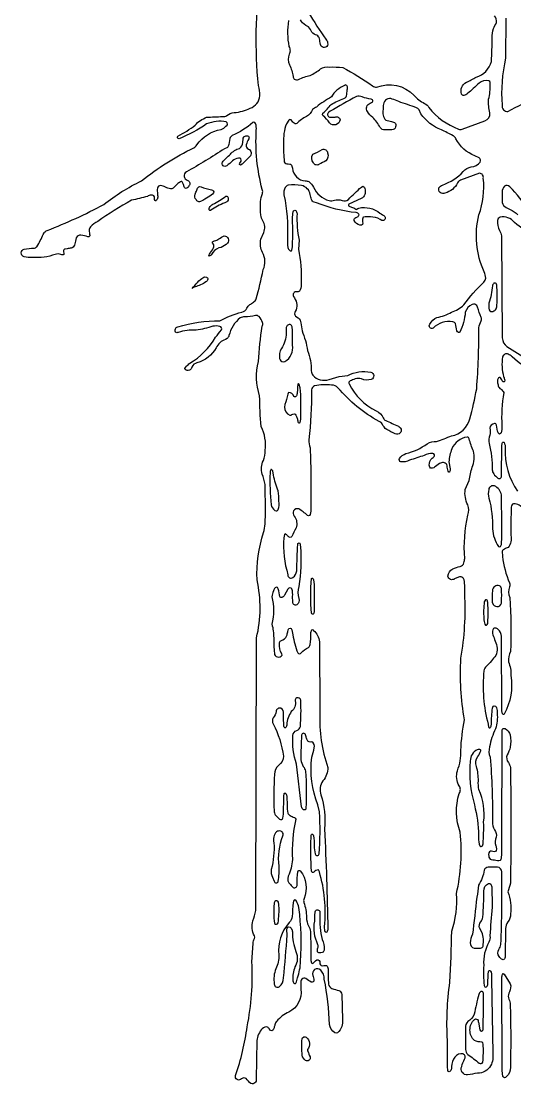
# Model space of a CAD drawing. Header units: metres. Extents: x 3.24 to 8.76, y 2.93 to 9.07.
# Drawn here: x 3.239 to 4.596, y 2.942 to 5.863 of the extents above; entities that cross this region are included whole.
import ezdxf

# ---------------------------------------------------------------- set-up
doc = ezdxf.new("R2010")
doc.units = ezdxf.units.M

msp = doc.modelspace()

# ---------------------------------------------------------------- linework, layer by layer
at = {"layer": 'Layer 1', "color": 0}
for points in [[(4.61969, 4.5231, 0.2124), (4.5923, 4.53667, 0.295), (4.5858, 4.52759, 0.0081), (4.58491, 4.44978, -0.2333), (4.57707, 4.41647), (4.57232, 4.41448, 0.0381), (4.56253, 4.40878, 0.1742), (4.56105, 4.40672), (4.56151, 4.39169, 0.0632), (4.58077, 4.31912, -0.1492), (4.58138, 4.30789, 0.2514), (4.5821, 4.27884, -0.0275), (4.58371, 4.13065, 0.1203), (4.57812, 4.10238, -0.1208), (4.58465, 4.06475, -0.1692), (4.56657, 3.95843, -0.5464), (4.56215, 3.95873), (4.56041, 3.96772), (4.55926, 4.16687, 0.1618), (4.55352, 4.18704, 0.2703), (4.54076, 4.19495, 0.3323), (4.53499, 4.18981, 0.13), (4.53541, 4.17657, -0.0138), (4.5416, 4.15874, -0.2182), (4.54366, 4.11966, -0.0287), (4.51787, 4.08981, 0.1409), (4.5106, 4.07765, 0.0909), (4.52255, 3.9303, 0.122), (4.52445, 3.92144, 0.5625), (4.52837, 3.92144, 0.1317), (4.53121, 3.92983, -0.0261), (4.53445, 3.97489), (4.53627, 3.97972, -0.5541), (4.54572, 3.97516, -0.0759), (4.54723, 3.9607, -0.0992), (4.5429, 3.91787, 0.075), (4.52639, 3.86846, 0.176), (4.52777, 3.83997, -0.0242), (4.53404, 3.66228, 0.1703), (4.54, 3.64015, -0.2484), (4.54461, 3.6196, 0.2299), (4.54313, 3.59655, -0.0682), (4.54567, 3.58719), (4.54479, 3.58318, -0.3353), (4.53908, 3.57984), (4.53495, 3.58103, 0.41), (4.52393, 3.57658, 0.0659), (4.52401, 3.56782, 0.3456), (4.53105, 3.55836, -0.0303), (4.54803, 3.55604, 0.1734), (4.55599, 3.5564, 0.1806), (4.55934, 3.56432, 0.0181), (4.55994, 3.59632), (4.56101, 3.91425, -0.5101), (4.56906, 3.91846, -0.1758), (4.58334, 3.90097, -0.0737), (4.58334, 3.86764, -0.0655), (4.57455, 3.84609, 0.2745), (4.57788, 3.82521, -0.0913), (4.58338, 3.81118, -0.01), (4.58345, 3.49352, -0.024), (4.57694, 3.46952, -0.1078), (4.58391, 3.40898, -0.1675), (4.57678, 3.38715, 0.1437), (4.56984, 3.36888), (4.5696, 3.29229, -0.1668), (4.56587, 3.2838, -0.3515), (4.56176, 3.28322, -0.1025), (4.55231, 3.2919, -0.3354), (4.55217, 3.31107, 0.0481), (4.55735, 3.32483, 0.0147), (4.55965, 3.52474, 0.3702), (4.54791, 3.53758, 0.032), (4.52203, 3.53732, 0.2872), (4.51172, 3.52957, -0.0985), (4.49609, 3.48811, -0.0388), (4.49102, 3.45544, -0.0102), (4.47903, 3.35287, 0.1072), (4.47324, 3.32963, 0.3724), (4.48385, 3.31449), (4.48993, 3.31448), (4.50166, 3.31487, 0.3032), (4.50829, 3.32059, 0.1292), (4.50524, 3.35887), (4.49893, 3.37049, -0.2719), (4.50217, 3.38702, 0.0757), (4.50796, 3.40018, 0.0222), (4.51022, 3.47157, -0.3149), (4.52379, 3.49261, -0.3139), (4.52985, 3.49063, -0.135), (4.53252, 3.48089, -0.0085), (4.53302, 3.42732, 0.01), (4.52744, 3.34907, -0.1627), (4.52444, 3.33145, 0.1467), (4.51016, 3.26795, 0.0311), (4.51123, 3.21219, 0.2691), (4.51358, 3.2084, 0.2689), (4.51803, 3.20856, 0.1512), (4.5217, 3.21722), (4.52275, 3.24331, -0.1193), (4.52446, 3.2524, -0.4479), (4.52699, 3.25313, -0.1833), (4.53032, 3.24873, -0.059), (4.53193, 3.22926), (4.53493, 3.02627, -0.1573), (4.52925, 2.99149, -0.2789), (4.49291, 2.9713, -0.0099), (4.46601, 2.96635, -0.5626), (4.44968, 2.98959, -0.0285), (4.45717, 3.00954, 0.4402), (4.45402, 3.02417, 0.3073), (4.43111, 3.01542, 0.1896), (4.42179, 2.98904), (4.42137, 2.98292, -0.1822), (4.41723, 2.97571, -0.5369), (4.41114, 2.97867, -0.0093), (4.41056, 3.06169, -0.0498), (4.41704, 3.22101, 0.0108), (4.42224, 3.36158, 0.1031), (4.43527, 3.46479, 0.0798), (4.44576, 3.63346, -0.1669), (4.44287, 3.74045, 0.1264), (4.44616, 3.75075, 0.1228), (4.44276, 3.76101, -0.1954), (4.43775, 3.80253, 0.1107), (4.4473, 3.8586, -0.0368), (4.45734, 3.94297, -0.0583), (4.4477, 4.11169, 0.0545), (4.45815, 4.28957, 0.0629), (4.45634, 4.32713, 0.4663), (4.44084, 4.33475), (4.4301, 4.33032, -0.576), (4.41199, 4.3373, -0.2681), (4.42503, 4.35816, -0.0429), (4.44538, 4.36424, 0.3085), (4.4559, 4.37462, 0.0618), (4.458, 4.38608, -0.0744), (4.46654, 4.50521, 0.1767), (4.46654, 4.53375, -0.1571), (4.45942, 4.57565), (4.4705, 4.60019, -0.0319), (4.47844, 4.63692, 0.1672), (4.48171, 4.68121, -0.0517), (4.47053, 4.71516, 0.3444), (4.46449, 4.71998, 0.2451), (4.42212, 4.68777, 0.0615), (4.41436, 4.65164), (4.41808, 4.63298, -0.1463), (4.41626, 4.62417, -0.5197), (4.41412, 4.62392, -0.1411), (4.41138, 4.62964, 0.0165), (4.40863, 4.64456, 0.4302), (4.38901, 4.64688), (4.37775, 4.63867, -0.1478), (4.36675, 4.63404, -0.3306), (4.36175, 4.63698, -0.2259), (4.3644, 4.65812, -0.0835), (4.36881, 4.66181, 0.0969), (4.37379, 4.66622, 0.5764), (4.37035, 4.67477, 0.1156), (4.3467, 4.66947, 0.0107), (4.30623, 4.65614, -0.16), (4.28244, 4.65201, -0.5143), (4.27873, 4.66067, -0.1782), (4.2965, 4.67438, 0.0931), (4.35482, 4.70158, -0.1663), (4.38082, 4.70739, -0.0091), (4.42177, 4.72307, 0.2927), (4.4717, 4.77022, 0.028), (4.49083, 4.85275, 0.0211), (4.49674, 5.02065, -0.056), (4.50343, 5.03992, 0.2037), (4.50339, 5.04901, -0.0378), (4.49347, 5.07678), (4.49134, 5.08148, 0.3502), (4.4782, 5.08463, 0.2029), (4.45944, 5.06349, -0.0946), (4.44462, 5.00833, -0.3637), (4.44097, 5.00739, -0.1972), (4.43669, 5.01213, 0.0189), (4.43235, 5.03192, 0.2174), (4.42569, 5.03687, 0.2502), (4.37102, 5.0194, -0.3533), (4.36216, 5.02123, -0.3533), (4.36208, 5.03027, -0.2081), (4.38157, 5.04847, 0.072), (4.42192, 5.06342, 0.1088), (4.45528, 5.0831, -0.0474), (4.51077, 5.14605, 0.1616), (4.51594, 5.15693, 0.0352), (4.51179, 5.17413, -0.1718), (4.49706, 5.33078, 0.1134), (4.50909, 5.4315, 0.4359), (4.49903, 5.44553), (4.44615, 5.42599, 0.1851), (4.43822, 5.41902, -0.2309), (4.40367, 5.39097, -0.3172), (4.39038, 5.39237, -0.3172), (4.38724, 5.40535, -0.1401), (4.39711, 5.41295, 0.1154), (4.45403, 5.45005, -0.1505), (4.47587, 5.46262, 0.1916), (4.5006, 5.47592, 0.4179), (4.4973, 5.4877), (4.4861, 5.49362, -0.1968), (4.4338, 5.54027, 0.1364), (4.4259, 5.54852, 0.0119), (4.3938, 5.56483, -0.1585), (4.33748, 5.60909), (4.33286, 5.61953, 0.1708), (4.32507, 5.62529, 0.0164), (4.27647, 5.64222, 0.0608), (4.2589, 5.64934, 0.4799), (4.23429, 5.63533, 0.0401), (4.23369, 5.62038, 0.278), (4.24096, 5.59142, 0.0358), (4.2571, 5.58791), (4.26525, 5.5852, -0.2886), (4.2681, 5.57248, -0.2887), (4.25786, 5.56441), (4.23798, 5.56433, -0.2689), (4.22558, 5.57106, 0.0816), (4.20513, 5.59858, -0.0708), (4.19055, 5.61509, -0.4882), (4.19804, 5.63797, 0.1159), (4.20413, 5.64194, 0.4319), (4.20419, 5.64688), (4.20089, 5.64855, -0.0298), (4.17583, 5.655, 0.2433), (4.16015, 5.65641, 0.0074), (4.0884, 5.61579), (4.08415, 5.61335, 0.2882), (4.08107, 5.60584, 0.2883), (4.08651, 5.59982), (4.09111, 5.59984), (4.10171, 5.59989, -0.4355), (4.11537, 5.59254, -0.298), (4.10373, 5.5787, -0.2981), (4.08639, 5.58383, 0.0773), (4.06813, 5.60366, -0.3536), (4.06812, 5.61038, 0.0562), (4.09084, 5.6345, -0.0308), (4.12576, 5.65103, 0.2977), (4.1341, 5.66208), (4.13514, 5.67467, 0.0743), (4.1349, 5.68515, 0.4695), (4.12699, 5.68698, 0.1536), (4.09146, 5.6552, 0.0383), (4.0501, 5.62738, 0.0684), (4.03954, 5.62038, -0.1536), (4.02324, 5.60129, 0.0774), (3.99599, 5.58213, -0.2891), (3.99161, 5.58163, -0.1148), (3.9835, 5.58812), (3.98095, 5.59177, 0.3643), (3.974, 5.59134), (3.96797, 5.58123, 0.1117), (3.96004, 5.52733, 0.0297), (3.96176, 5.47648, 0.2974), (3.97236, 5.47079), (3.97689, 5.47052, -0.294), (3.98304, 5.46522), (3.98459, 5.45904, 0.375), (4.01967, 5.42438, -0.0913), (4.02942, 5.4224, -0.101), (4.04208, 5.40691, 0.2133), (4.08517, 5.37009, 0.1614), (4.09953, 5.37124, -0.1483), (4.121, 5.37068, 0.2468), (4.13823, 5.37298, -0.0236), (4.17375, 5.40738), (4.17813, 5.40945, -0.3456), (4.18389, 5.40017, -0.095), (4.1832, 5.38674, -0.2495), (4.17325, 5.37585), (4.13921, 5.36031, 0.5605), (4.14026, 5.35465), (4.14634, 5.35217, -0.1175), (4.15861, 5.34634, 0.3567), (4.16143, 5.3463, -0.1392), (4.16675, 5.34945, -0.2384), (4.2249, 5.33525, -0.0709), (4.23839, 5.32612, -0.3273), (4.23816, 5.31798, -0.3273), (4.23033, 5.31574), (4.22542, 5.31809, 0.1622), (4.19851, 5.3251, 0.0996), (4.17988, 5.32436, 0.2637), (4.17743, 5.3216, 0.0964), (4.17725, 5.3121), (4.17821, 5.30778, -0.3251), (4.17392, 5.30228), (4.16999, 5.30235, -0.2575), (4.15388, 5.31572, -0.3196), (4.15629, 5.32226, -0.069), (4.16109, 5.32488, 0.179), (4.16729, 5.32965, 0.2964), (4.16719, 5.33237, 0.1669), (4.15983, 5.3371, -0.071), (4.05012, 5.36422), (4.04378, 5.36592, -0.2225), (4.03695, 5.37339, -0.0384), (4.03342, 5.38661, 0.31), (4.00905, 5.41161, 0.0626), (3.9726, 5.41244, 0.175), (3.96415, 5.40619, 0.1575), (3.9611, 5.38563, -0.0594), (3.97075, 5.2654, 0.06), (3.97193, 5.24127, 0.1872), (3.97684, 5.23274, 0.4633), (3.98243, 5.23355), (3.98437, 5.24272, 0.0157), (3.98495, 5.30207, -0.0613), (3.98653, 5.33932, -0.5748), (3.99358, 5.34296, -0.146), (3.99689, 5.33426, 0.0564), (4.00241, 5.26106), (4.0011, 5.23623, -0.0638), (4.00801, 5.14413, -0.1101), (4.00572, 5.12478, -0.2646), (3.99999, 5.11959), (3.99622, 5.11968, 0.291), (3.98771, 5.11594, 0.291), (3.98749, 5.10665), (3.98956, 5.10257, -0.2896), (3.99204, 5.0653, 0.3483), (3.99305, 5.05277), (4.00043, 5.0475, -0.1729), (4.00743, 5.03402, 0.0208), (4.01072, 5.01227, -0.0619), (4.02565, 4.95778, -0.0993), (4.03588, 4.9017, 0.1194), (4.03997, 4.89001, 0.2992), (4.08517, 4.87826), (4.11301, 4.88696), (4.13618, 4.8893, -0.1663), (4.19974, 4.8986, -0.3212), (4.20766, 4.88899, -0.3211), (4.20112, 4.8784, -0.1709), (4.17439, 4.87984, 0.1573), (4.1565, 4.87983, 0.0269), (4.14294, 4.87445, 0.4363), (4.14011, 4.86613, 0.16), (4.21409, 4.79188, -0.1965), (4.2342, 4.77258, 0.1276), (4.24064, 4.76522, -0.0181), (4.27557, 4.74964, -0.5317), (4.2805, 4.73127, -0.2908), (4.26679, 4.72907, -0.0082), (4.24351, 4.74069, -0.145), (4.23097, 4.75666, 0.1402), (4.22251, 4.76302, -0.0948), (4.10952, 4.85576, 0.1929), (4.09199, 4.86289, 0.063), (4.04518, 4.86115, 0.2783), (4.03654, 4.84958, -0.0283), (4.02978, 4.7123, 0.1375), (4.03308, 4.69022, -0.0113), (4.03493, 4.52542, -0.1118), (4.03305, 4.50709, -0.306), (4.02855, 4.50348), (4.02555, 4.50445, 0.0513), (4.00155, 4.52242, 0.3514), (3.98756, 4.51733, 0.3514), (3.98948, 4.50257, -0.2515), (3.99421, 4.47027, 0.0088), (3.98286, 4.4464, -0.4486), (3.97333, 4.4463, -0.0376), (3.96701, 4.45248, 0.4954), (3.96255, 4.4524), (3.96053, 4.44322, 0.0866), (3.97178, 4.34125, 0.2865), (3.97641, 4.33325, 0.2864), (3.98563, 4.33388, 0.1788), (3.99645, 4.35205, -0.0099), (3.99891, 4.42495, -0.2908), (4.00094, 4.42839, -0.2905), (4.0049, 4.42802), (4.00682, 4.41839, -0.048), (4.0021, 4.30898, 0.173), (4.00217, 4.27619, -0.3337), (3.99614, 4.25847, -0.2923), (3.98803, 4.25947, -0.2922), (3.98553, 4.26724), (3.98486, 4.2815, 0.0766), (3.98301, 4.30254, 0.2889), (3.97723, 4.30571, 0.289), (3.97188, 4.30186), (3.9625, 4.28538, -0.1031), (3.95658, 4.27913, -0.4978), (3.94943, 4.28202), (3.94841, 4.28663), (3.94648, 4.29715), (3.94552, 4.30285, 0.3411), (3.94011, 4.30734, 0.2989), (3.93226, 4.29694, 0.0772), (3.92789, 4.28079, -0.1135), (3.92788, 4.20592, -0.0594), (3.93278, 4.16777, 0.0314), (3.93464, 4.12626, 0.3302), (3.94332, 4.11552, 0.3302), (3.95612, 4.1207), (3.95518, 4.12383, -0.1606), (3.94838, 4.15263, -0.2031), (3.95226, 4.16016, 0.2095), (3.96894, 4.17407, -0.0195), (3.97136, 4.18441), (3.97241, 4.18992, -0.3729), (3.97763, 4.19463, -0.373), (3.98304, 4.19012), (3.9852, 4.17621, 0.0374), (3.99879, 4.12657, 0.5729), (4.00831, 4.12715, -0.1244), (4.02828, 4.14124, 0.1984), (4.03311, 4.1496, 0.0266), (4.0353, 4.18079, -0.1344), (4.03718, 4.18971, -0.3288), (4.0391, 4.19057, -0.1555), (4.04266, 4.18855, -0.1723), (4.05903, 4.15745), (4.06004, 3.96169, 0.1002), (4.08171, 3.81161, -0.1817), (4.06807, 3.77464, 0.2325), (4.06226, 3.73643, -0.1008), (4.0725, 3.64294, -0.0079), (4.0815, 3.36733, -0.1376), (4.07859, 3.35895, -0.4026), (4.076, 3.35847, -0.2013), (4.07337, 3.36241), (4.0725, 3.37361, 0.0978), (4.05838, 3.52509), (4.05615, 3.52997, 0.2027), (4.04284, 3.52351, -0.5506), (4.03643, 3.52659, -0.0199), (4.03536, 3.61822, -0.1148), (4.03699, 3.6274, -0.4559), (4.03942, 3.6281, -0.1828), (4.04263, 3.62373, -0.0439), (4.04446, 3.59612, 0.0973), (4.04682, 3.57422, 0.3687), (4.05223, 3.5693, 0.3687), (4.05795, 3.57386, 0.0322), (4.05888, 3.68992), (4.05399, 3.70873, -0.1258), (4.03745, 3.83976, 0.0199), (4.04427, 3.86542, 0.3901), (4.03749, 3.88182, -0.3448), (4.02455, 3.88737, 0.036), (4.02165, 3.89608), (4.02065, 3.90103, 0.3788), (4.01476, 3.9055, 0.3788), (4.0096, 3.90019, 0.0208), (4.00768, 3.83255, 0.1063), (4.01417, 3.81415, -0.0942), (4.02029, 3.80122, -0.0306), (4.0215, 3.69973, -0.5344), (4.01431, 3.69517, -0.1909), (4.0094, 3.70373), (3.99588, 3.82096, -0.1024), (3.98556, 3.89972, -0.2911), (3.99619, 3.9133, 0.2672), (4.00615, 3.92462, 0.0355), (4.00706, 3.99364, 0.4733), (3.99983, 4.00341, 0.4732), (3.99166, 3.99441, -0.311), (3.98116, 3.96528, 0.1448), (3.96885, 3.92986, -0.1214), (3.96594, 3.92122, -0.4222), (3.96346, 3.92076, -0.1951), (3.96089, 3.92477, -0.0143), (3.9597, 3.9591, 0.3301), (3.95264, 3.97429, 0.5164), (3.93942, 3.9654, -0.1931), (3.9312, 3.94805, 0.241), (3.93125, 3.93156, -0.0855), (3.95973, 3.84243, -0.2337), (3.9459, 3.81719, 0.1873), (3.9348, 3.79319, 0.0219), (3.93373, 3.69236, 0.1201), (3.93721, 3.68094, 0.0245), (3.94917, 3.6695, 0.4641), (3.95812, 3.67218), (3.95978, 3.68302), (3.96027, 3.73072, -0.1191), (3.96195, 3.7399, -0.2696), (3.96392, 3.74106, -0.2702), (3.96591, 3.7399, -0.1274), (3.96883, 3.73114), (3.96965, 3.7086, 0.0908), (3.97185, 3.68641, 0.2263), (3.97795, 3.67933, 0.0355), (3.98959, 3.67433, -0.2909), (3.99345, 3.66976, 0.0713), (3.98439, 3.5585, -0.0773), (3.97288, 3.51243, 0.3208), (3.97866, 3.48941, 0.0218), (3.98665, 3.48188, 0.3068), (3.99428, 3.48214, 0.3068), (3.99688, 3.48932, -0.0178), (3.99886, 3.52502, -0.2736), (4.00161, 3.52847, -0.2737), (4.00596, 3.52773, -0.2708), (4.01629, 3.45113, 0.2022), (4.01602, 3.44045, -0.0649), (4.02321, 3.39979, 0.1335), (4.02873, 3.37578, -0.0789), (4.03382, 3.36089, -0.0053), (4.0353, 3.28329, 0.1213), (4.0371, 3.27411, 0.4952), (4.0416, 3.27402, -0.0378), (4.04813, 3.28021), (4.05168, 3.28279, -0.5008), (4.05957, 3.27468, 0.3907), (4.06658, 3.26614), (4.07023, 3.26698, -0.2332), (4.07986, 3.26559, -0.1419), (4.08234, 3.25589, 0.0275), (4.08356, 3.21624, 0.2497), (4.093, 3.20352, -0.0308), (4.11212, 3.19813, -0.2751), (4.1199, 3.18722), (4.12171, 3.11912, -0.2595), (4.10827, 3.08238, -0.2673), (4.10096, 3.08194, -0.1979), (4.08582, 3.10487, 0.0444), (4.07182, 3.22937, 0.2028), (4.06198, 3.25446, 0.3505), (4.04541, 3.25577, 0.3505), (4.04048, 3.23989, -0.0354), (4.04358, 3.22642, -0.4987), (4.03621, 3.22145, -0.0362), (4.02119, 3.23125, 0.2943), (4.01046, 3.22936, 0.2943), (4.00774, 3.21881), (4.00767, 3.20168, -0.3206), (3.97459, 3.13918, 0.1117), (3.94095, 3.11416, 0.1498), (3.936, 3.10435, -0.0297), (3.93369, 3.09605, -0.1191), (3.92997, 3.08901, -0.5616), (3.92107, 3.09231, 0.1563), (3.91583, 3.09751, 0.3229), (3.90153, 3.09345, 0.1563), (3.88624, 3.06061), (3.88502, 2.95479, -0.5455), (3.87033, 2.94259, -0.0813), (3.85728, 2.95642, 0.3285), (3.84449, 2.9557, -0.3607), (3.83247, 2.95345, -0.3606), (3.82803, 2.96484, 0.0499), (3.85983, 3.09896, 0.0649), (3.8727, 3.27729), (3.8767, 3.32792, -0.185), (3.88004, 3.34113, 0.1762), (3.8797, 3.34849, -0.1833), (3.87533, 3.39001, 0.0425), (3.88325, 3.41805), (3.88547, 4.16802), (3.88547, 4.16802, 0.1152), (3.88707, 4.32707, -0.0877), (3.90482, 4.45754, 0.0655), (3.90983, 4.50542, 0.0125), (3.90891, 4.58998, 0.0637), (3.90134, 4.61831, -0.193), (3.90435, 4.65522, 0.1007), (3.90931, 4.68347, 0.1522), (3.89827, 4.74886, -0.0196), (3.89409, 4.83357, -0.1432), (3.89089, 4.92773, -0.0233), (3.90114, 5.02455, 0.1429), (3.90242, 5.03539, 0.0648), (3.8926, 5.05119, 0.2567), (3.88293, 5.05387, -0.0332), (3.8532, 5.05029, 0.1315), (3.84081, 5.04779, 0.1675), (3.80985, 4.99889, -0.1656), (3.80494, 4.99122), (3.80013, 4.98854, 0.1931), (3.77438, 4.96554, -0.2145), (3.72188, 4.92422, 0.2498), (3.70784, 4.91248, -0.2692), (3.70085, 4.90373, -0.2691), (3.6898, 4.90544, -0.352), (3.6899, 4.91116), (3.6931, 4.91467, -0.0196), (3.70191, 4.92306, 0.1307), (3.77271, 4.99459, 0.0099), (3.78918, 5.01466, 0.4714), (3.78452, 5.02424, 0.0932), (3.76536, 5.02476, -0.0536), (3.71937, 5.01398, 0.0895), (3.67014, 5.00769, -0.3219), (3.66279, 5.00867, -0.4484), (3.66882, 5.02324, -0.0741), (3.78489, 5.03977, -0.0549), (3.84474, 5.06348, 0.2645), (3.8591, 5.0748, -0.1139), (3.86696, 5.08412, 0.0283), (3.87688, 5.09065, 0.1739), (3.8846, 5.09974, 0.0127), (3.90412, 5.18026, 0.2267), (3.90231, 5.22732, -0.1881), (3.89768, 5.26404), (3.90554, 5.28217, 0.2414), (3.90251, 5.31483, -0.0731), (3.89696, 5.33012, -0.0178), (3.89653, 5.36721, -0.057), (3.9018, 5.38931, 0.1725), (3.90133, 5.40098, -0.0811), (3.885, 5.56359, 0.1049), (3.88298, 5.58191, 0.3092), (3.87855, 5.58551), (3.87555, 5.58452, -0.0612), (3.81897, 5.54876, 0.1877), (3.81216, 5.54075), (3.80914, 5.52411, -0.149), (3.80574, 5.51642), (3.79785, 5.5127, -0.0165), (3.69272, 5.44893, 0.3027), (3.68631, 5.43675, 0.3027), (3.69509, 5.42614, -0.5005), (3.7013, 5.41271, -0.1116), (3.69414, 5.40428, -0.5409), (3.68647, 5.40821), (3.68466, 5.41472, 0.0991), (3.6813, 5.42156, 0.2988), (3.67872, 5.42245, 0.1509), (3.66962, 5.4168), (3.65663, 5.40439, -0.2333), (3.64872, 5.40218, -0.0467), (3.63537, 5.40676, 0.0973), (3.62143, 5.41143, 0.3399), (3.613, 5.40447, 0.0387), (3.61328, 5.38818, -0.0567), (3.61363, 5.37702, -0.1794), (3.60878, 5.36966, -0.4492), (3.6065, 5.37024, -0.1356), (3.60516, 5.3767, 0.5667), (3.59607, 5.38528, 0.0831), (3.58543, 5.38164, -0.0188), (3.54164, 5.37118, 0.0234), (3.44895, 5.31294, 0.1121), (3.42891, 5.29757, 0.202), (3.42551, 5.28818, 0.0392), (3.4271, 5.27489, -0.564), (3.4221, 5.27042, 0.0654), (3.40292, 5.2749, 0.3207), (3.38989, 5.26817), (3.38834, 5.26277, -0.0374), (3.38499, 5.24738, -0.2633), (3.37571, 5.23971, 0.0192), (3.36535, 5.2378), (3.35982, 5.23699, 0.3812), (3.35505, 5.23072), (3.35594, 5.22403, -0.3763), (3.3539, 5.22087, -0.1923), (3.34723, 5.22155, 0.2165), (3.33237, 5.2222, -0.1042), (3.26999, 5.2136, -0.0967), (3.24638, 5.21567, -0.3353), (3.23871, 5.22655, -0.3352), (3.24707, 5.23691, -0.0214), (3.27302, 5.2393, 0.1618), (3.28174, 5.24333), (3.28457, 5.24757, 0.0143), (3.30129, 5.28154, -0.1501), (3.30994, 5.28794, 0.0317), (3.46559, 5.35946, -0.0539), (3.5693, 5.42442, -0.0583), (3.71344, 5.51525, 0.1353), (3.72138, 5.52358, -0.1904), (3.78808, 5.56589, 0.1495), (3.80155, 5.57493, 0.2885), (3.80559, 5.58064, 0.2886), (3.80219, 5.58675, 0.1388), (3.7484, 5.58099, -0.0503), (3.67288, 5.54012, -0.3214), (3.66852, 5.54257, -0.3211), (3.66943, 5.54747, 0.0465), (3.71685, 5.57758, -0.1258), (3.7484, 5.59913, -0.0171), (3.79207, 5.601, 0.1435), (3.80379, 5.60387, -0.1188), (3.82419, 5.61212, 0.0972), (3.8681, 5.62431, 0.3175), (3.8944, 5.65835, 0.086), (3.89085, 5.68628, -0.06), (3.89711, 5.98575, -0.11)], [(3.97391, 5.86493, 0.0918), (3.97469, 5.7938, -0.0893), (3.97764, 5.78138, -0.0875), (3.97561, 5.77295, 0.2187), (3.97628, 5.74319, -0.069), (3.98592, 5.71148, 0.1626), (3.98941, 5.70414, 0.2699), (4.00106, 5.70336, -0.0548), (4.03299, 5.71433, 0.0667), (4.06168, 5.73253, -0.1563), (4.08561, 5.73729, -0.0488), (4.12272, 5.73572, -0.0437), (4.20401, 5.6857, 0.1046), (4.21584, 5.68181, -0.3072), (4.31867, 5.65944, 0.084), (4.34745, 5.6375, -0.1916), (4.3596, 5.62594, 0.1368), (4.44077, 5.56667, 0.1754), (4.45109, 5.56621), (4.51359, 5.58976, 0.3481), (4.527, 5.61099, -0.0807), (4.52374, 5.64863, 0.0674), (4.52778, 5.68997), (4.52818, 5.69459, 0.3182), (4.52413, 5.6995, 0.2275), (4.49745, 5.69264, 0.0074), (4.46586, 5.66425, -0.1353), (4.45529, 5.65925, -0.3701), (4.44915, 5.66317, -0.3569), (4.46244, 5.6954, 0.008), (4.48952, 5.70909, 0.2544), (4.53117, 5.75249, 0.0145), (4.53366, 5.81764, -0.1097), (4.53695, 5.84317, 0.02), (4.54502, 5.85966, 0.1973), (4.53984, 5.87852)], [(4.02813, 5.88749, 0.0183), (4.0765, 5.81368, -0.1203), (4.08109, 5.80379, -0.3655), (4.07606, 5.79197, -0.3655), (4.06357, 5.79495), (4.06173, 5.79957, -0.0248), (4.05877, 5.81507, 0.243), (4.0512, 5.82473, -0.1414), (4.03752, 5.83307, 0.0419), (4.03403, 5.84062, 0.1919), (4.02088, 5.85198, -0.1613), (4.00605, 5.86745, 0.0885)], [(4.57128, 5.87165), (4.57017, 5.76169, 0.0742), (4.56073, 5.63243, 0.5211), (4.57695, 5.61552, -0.0122), (4.65667, 5.65586, -0.1911), (4.72275, 5.67493, 0.0285), (4.85198, 5.62384, 0.0236), (5.00368, 5.55211, -0.1618), (5.05463, 5.53097, 0.1092), (5.11366, 5.47468, -0.0735), (5.22285, 5.42101, 0.4153), (5.23377, 5.42492, 0.0398), (5.24162, 5.44445, 0.0331), (5.24493, 5.58722, 0.1813), (5.24001, 5.59635), (5.20577, 5.61961, -0.1573), (5.17198, 5.64923, 0.073), (5.14147, 5.70041, -0.1397), (5.13513, 5.71131, 0.0856), (5.12277, 5.74279, -0.1155), (5.11104, 5.77094), (5.10888, 5.82473, 0.1647), (5.10029, 5.84021, -0.1811), (5.08563, 5.86705, -0.01)], [(4.63207, 5.34243, 0.074), (4.58172, 5.40816, 0.3413), (4.5677, 5.40977, 0.2347), (4.5609, 5.39372), (4.56059, 5.36992, 0.2508), (4.56853, 5.35344, 0.0257), (4.58258, 5.34541, -0.0937), (4.60405, 5.3308, 0.1485)], [(4.65168, 5.27407, -0.0764), (4.59442, 5.30997, 0.2923), (4.55504, 5.32431, 0.2948), (4.54843, 5.31511, 0.1302), (4.55373, 5.28799, -0.0838), (4.55882, 5.27337), (4.56109, 4.99243, 0.2107), (4.57367, 4.96898, 0.0288), (4.63305, 4.93373, 0.2206)], [(4.65546, 4.89687, -0.1019), (4.58817, 4.94096, 0.1055), (4.5776, 4.94781, 0.4625), (4.56211, 4.94056, 0.1049), (4.5649, 4.88582, -0.0891), (4.56795, 4.87632), (4.56721, 4.87322, -0.5243), (4.56296, 4.87254, -0.1087), (4.55956, 4.87763, 0.1006), (4.55649, 4.8824, 0.4519), (4.5512, 4.88254, 0.1719), (4.54823, 4.87486, 0.0588), (4.5495, 4.86352, 0.1747), (4.5542, 4.85379), (4.5578, 4.85128, -0.1773), (4.56517, 4.84214, 0.0513), (4.55993, 4.75042, -0.1104), (4.55805, 4.73207, -0.2973), (4.55372, 4.7284, -0.3594), (4.54843, 4.73664), (4.54558, 4.75287, 0.3646), (4.53954, 4.75739, 0.3321), (4.52684, 4.74446, -0.0835), (4.52713, 4.72532, 0.1149), (4.52473, 4.70205, -0.0689), (4.5336, 4.62989, 0.157), (4.53759, 4.61874, 0.0444), (4.54916, 4.60687, 0.3077), (4.55677, 4.60714, 0.308), (4.55931, 4.61432), (4.56041, 4.69621, -0.123), (4.56216, 4.705, -0.5598), (4.56613, 4.705, -0.1365), (4.56935, 4.69039, 0.1619), (4.60308, 4.57086, -0.04)]]:
    msp.add_lwpolyline(points, format="xyb", dxfattribs=at)
for points in [[(3.81374, 5.49773, -0.1529), (3.83871, 5.51378, 0.2707), (3.84779, 5.52959), (3.84884, 5.53969, -0.5769), (3.86322, 5.54715, -0.3403), (3.864, 5.53966, 0.0299), (3.85693, 5.52345, 0.3588), (3.86322, 5.51196, -0.5143), (3.86715, 5.49107), (3.8457, 5.47038), (3.84186, 5.46739, -0.2836), (3.8391, 5.4697, -0.2839), (3.83994, 5.47321), (3.84321, 5.47827, 0.2846), (3.8422, 5.48461, 0.2844), (3.83609, 5.48654, 0.1911), (3.81987, 5.47907, -0.0678), (3.80366, 5.46613, -0.3559), (3.79373, 5.466, -0.3559), (3.7916, 5.4757, -0.0209), (3.81374, 5.49773)], [(4.0659, 5.51039, -0.5063), (4.08088, 5.5013, -0.3195), (4.07622, 5.47939, -0.0267), (4.05801, 5.47015, -0.4925), (4.04204, 5.47382, -0.3209), (4.04039, 5.49759, 0.0478), (4.0659, 5.51039)], [(3.72155, 5.39912, -0.1145), (3.72681, 5.40829, -0.2565), (3.73299, 5.40841, 0.0628), (3.76164, 5.39978, -0.5076), (3.76745, 5.39134, -0.1053), (3.75293, 5.37959, -0.0232), (3.73298, 5.36812, -0.4514), (3.71959, 5.37301, -0.2862), (3.71645, 5.38751, -0.0402), (3.72155, 5.39912)], [(3.80081, 5.38219, -0.3424), (3.80599, 5.38095, -0.3325), (3.80564, 5.36836, -0.1169), (3.7984, 5.3639, 0.0671), (3.75977, 5.34373, -0.2733), (3.75721, 5.34314, -0.273), (3.75546, 5.3451, -0.1702), (3.7563, 5.35113, -0.1171), (3.7653, 5.36009, 0.0457), (3.80081, 5.38219)], [(3.79676, 5.27293, -0.2984), (3.80761, 5.26592, -0.2984), (3.80551, 5.25317, -0.1027), (3.78844, 5.24137, 0.2384), (3.76561, 5.22703), (3.76222, 5.22169, -0.1919), (3.75472, 5.21774, -0.5662), (3.75406, 5.21867, -0.0487), (3.75906, 5.22751, 0.066), (3.76829, 5.2426, 0.2615), (3.7645, 5.25332, -0.3321), (3.76486, 5.25648, -0.1681), (3.77005, 5.25918, 0.1075), (3.78218, 5.26494, -0.0361), (3.79676, 5.27293)], [(3.72359, 5.14501, -0.0956), (3.74031, 5.15931, -0.5596), (3.75192, 5.15393, -0.1915), (3.74651, 5.14652, -0.0625), (3.71653, 5.13265, 0.1742), (3.70834, 5.12856, -0.0392), (3.72359, 5.14501)], [(4.52453, 5.08783, 0.0877), (4.52501, 5.06959, 0.2851), (4.52987, 5.06532, 0.4285), (4.54635, 5.07808, 0.0222), (4.54711, 5.12093), (4.54669, 5.13441, 0.0594), (4.54543, 5.14007, 0.5002), (4.53818, 5.14285, 0.2083), (4.53424, 5.13602, -0.0539), (4.52453, 5.08783)], [(3.96735, 5.00561, -0.1253), (3.95406, 4.96326, 0.1783), (3.94915, 4.93571, 0.313), (3.95899, 4.92689), (3.96375, 4.92805, 0.3169), (3.98465, 4.97251, 0.0237), (3.98392, 5.02105, 0.2073), (3.97979, 5.02855, 0.4737), (3.96692, 5.02142, 0.0591), (3.96735, 5.00561)], [(4.00708, 4.77855, 0.035), (4.00566, 4.85572), (4.00318, 4.86487, 0.2895), (4.0014, 4.86622, 0.2896), (3.99943, 4.86519, 0.0389), (3.99811, 4.85198), (3.99697, 4.83932, -0.1625), (3.99377, 4.83153, -0.4448), (3.98846, 4.83167, 0.3327), (3.9738, 4.84227), (3.97166, 4.83813, -0.0505), (3.96302, 4.80957, 0.2741), (3.97036, 4.78412), (3.9775, 4.77986, 0.1976), (3.98291, 4.78167, -0.4347), (3.99382, 4.78051, -0.0926), (3.99701, 4.77182, -0.0581), (3.99957, 4.76217, 0.3065), (4.00178, 4.75939, 0.3066), (4.00518, 4.76041, 0.0959), (4.00708, 4.77855)], [(3.94549, 4.5718, -0.0401), (3.93182, 4.61509), (3.93008, 4.62673, 0.1795), (3.92693, 4.63096, 0.455), (3.9246, 4.63028, 0.1145), (3.92302, 4.62128, 0.0392), (3.92565, 4.53333, 0.1689), (3.93566, 4.51847), (3.9395, 4.51719, 0.3805), (3.94532, 4.52092, 0.104), (3.94715, 4.54363, 0.0167), (3.94549, 4.5718)], [(4.55866, 4.56083, 0.2549), (4.53945, 4.58603, 0.4178), (4.52388, 4.57627, 0.1166), (4.52463, 4.5518, -0.0748), (4.53407, 4.46781, 0.1232), (4.55085, 4.41909, 0.3884), (4.55629, 4.4189, 0.1683), (4.55936, 4.42682, 0.0141), (4.55866, 4.56083)], [(4.03701, 4.23601, -0.047), (4.03684, 4.33097, -0.4772), (4.0391, 4.33175, -0.1767), (4.04243, 4.32747, -0.0619), (4.04426, 4.3014, -0.0054), (4.04397, 4.24402, -0.1093), (4.04257, 4.23422, -0.3098), (4.03918, 4.23322, -0.3095), (4.03701, 4.23601)], [(4.53444, 4.29759, 0.0507), (4.53367, 4.26652), (4.53617, 4.2601, 0.36), (4.55067, 4.25442, 0.36), (4.55896, 4.2676, 0.0438), (4.55887, 4.30359, 0.2437), (4.55347, 4.31108, 0.5335), (4.53444, 4.29759)], [(4.51314, 4.20526), (4.51484, 4.20252, 0.4564), (4.52148, 4.21072, 0.0328), (4.52153, 4.26316, 0.1447), (4.51923, 4.27157, 0.3996), (4.51531, 4.27275, 0.1953), (4.5116, 4.26691, 0.047), (4.51041, 4.22153, 0.0908), (4.51314, 4.20526)], [(4.50991, 3.66169, 0.1372), (4.49693, 3.75092, -0.0584), (4.49557, 3.77474, 0.076), (4.49025, 3.81436, -0.2889), (4.49424, 3.84172, 0.0458), (4.5022, 3.85769, 0.3576), (4.5014, 3.86012, 0.2019), (4.49239, 3.86049, 0.2897), (4.47315, 3.82937, 0.0922), (4.48468, 3.70856, -0.0586), (4.49575, 3.62477, 0.0468), (4.49746, 3.60093), (4.49936, 3.59582, 0.4132), (4.50648, 3.59614), (4.50829, 3.60122, 0.0281), (4.50991, 3.66169)], [(3.92981, 3.50961), (3.93431, 3.49894, 0.3601), (3.93984, 3.49426, 0.36), (3.94547, 3.49882, 0.0551), (3.94741, 3.53988, -0.1192), (3.95817, 3.6237, 0.2633), (3.95572, 3.63503), (3.9526, 3.63677, 0.1414), (3.94032, 3.63501, 0.2387), (3.93329, 3.60467, -0.0793), (3.92601, 3.53122, 0.1736), (3.92981, 3.50961)], [(4.0022, 3.42622, 0.0134), (3.99552, 3.44439), (3.99351, 3.44704, 0.3981), (3.98889, 3.44703, 0.1723), (3.98587, 3.44007, 0.007), (3.98385, 3.40181, -0.1708), (3.97538, 3.38507, 0.2181), (3.94681, 3.29598, -0.1265), (3.93869, 3.25836, 0.1307), (3.93432, 3.21627, 0.2864), (3.93895, 3.20825, 0.2863), (3.94817, 3.20889, 0.2215), (3.95974, 3.23299, 0.01), (3.96973, 3.35109), (3.96891, 3.36508), (3.96937, 3.36943, -0.2942), (3.97482, 3.3733, -0.2943), (3.9806, 3.36993, -0.14), (3.9842, 3.3593, 0.0895), (3.99377, 3.30527, -0.2423), (3.99126, 3.26331, 0.1215), (3.98547, 3.2268, 0.1663), (3.98853, 3.21877, 0.4637), (3.99375, 3.21877), (3.99578, 3.22202), (3.99805, 3.23312, 0.0752), (4.0068, 3.2785, 0.0466), (4.0022, 3.42622)], [(3.9349, 3.3823, 0.5659), (3.94469, 3.38448, 0.0608), (3.94709, 3.4315, 0.0434), (3.94595, 3.44113, 0.2867), (3.94155, 3.44519, 0.2865), (3.93599, 3.44301, 0.1201), (3.93375, 3.43642, 0.0353), (3.93372, 3.39059), (3.9349, 3.3823)], [(4.04555, 3.38915, -0.0545), (4.04705, 3.41267, -0.3745), (4.05158, 3.41993, -0.3745), (4.05939, 3.41644), (4.06, 3.40595, 0.0793), (4.06626, 3.33852, -0.1255), (4.07175, 3.31139, -0.1855), (4.06836, 3.30397, -0.1396), (4.05694, 3.30169, -0.3008), (4.05363, 3.30494, -0.1246), (4.05401, 3.31537, 0.1611), (4.05454, 3.32418, -0.1693), (4.04555, 3.38915)], [(4.58295, 3.16394, -0.0127), (4.58351, 2.98727, -0.2072), (4.5723, 2.96069, -0.5564), (4.5625, 2.96205), (4.56115, 2.97836), (4.5604, 3.23378, -0.123), (4.56209, 3.24275), (4.56376, 3.24512), (4.56637, 3.2431), (4.58331, 3.21635, -0.1946), (4.58103, 3.19514, 0.1431), (4.57791, 3.17829, -0.0623), (4.58295, 3.16394)], [(4.48446, 3.11909, -0.4918), (4.49453, 3.11611, -0.0654), (4.49677, 3.10547), (4.49941, 3.09023, 0.3257), (4.50434, 3.08695, 0.3256), (4.50897, 3.09062), (4.50994, 3.15519, 0.0115), (4.50958, 3.18709, 0.0456), (4.50856, 3.19276, 0.5429), (4.50187, 3.19532, 0.1956), (4.4968, 3.18776, 0.0171), (4.4841, 3.13337, -0.1614), (4.46618, 3.11303, 0.2022), (4.46019, 3.09592, 0.0103), (4.4604, 3.03636, 0.2548), (4.46656, 3.02267, -0.0194), (4.49772, 2.99859, 0.5154), (4.50769, 3.00153, 0.038), (4.50872, 3.05114, 0.2417), (4.50506, 3.05671, -0.1091), (4.48471, 3.06065, -0.4197), (4.48446, 3.11909)], [(4.02237, 3.06992, -0.4306), (4.02594, 3.03586, 0.1923), (4.02715, 3.02947, -0.0299), (4.03059, 3.0209), (4.03294, 3.01577, -0.2973), (4.03009, 3.00663, -0.2972), (4.02058, 3.00555, -0.2258), (4.01132, 3.02043, -0.0487), (4.01064, 3.06532, -0.5261), (4.02237, 3.06992)]]:
    msp.add_lwpolyline(points, format="xyb", close=True, dxfattribs=at)

doc.saveas('drawing.dxf')
